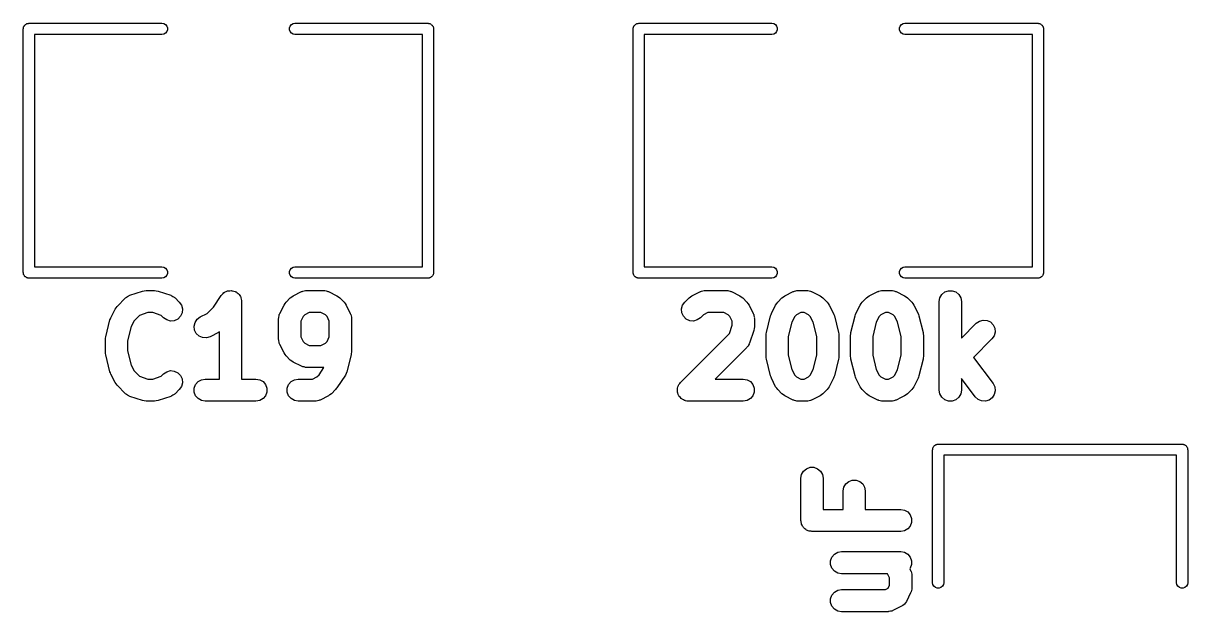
# Model space of a CAD drawing. Extents: x 51 to 137, y -158 to -25.
# Drawn here: x 75.37 to 88.71, y -116.8 to -110.06 of the extents above; entities that cross this region are included whole.
import ezdxf

# ---------------------------------------------------------------- set-up
doc = ezdxf.new("R2010")
doc.units = 0
doc.header["$MEASUREMENT"] = 0
doc.layers.add('BLACK', color=7, linetype='CONTINUOUS')

msp = doc.modelspace()

# ---------------------------------------------------------------- linework, layer by layer
at = {"layer": 'Black'}
for p, q in [((75.3745, -110.119), (75.3755, -110.114)), ((75.3745, -112.913), (75.3745, -110.119)), ((75.3755, -110.108), (75.3774, -110.103)), ((75.3755, -110.114), (75.3755, -110.108)), ((75.3774, -110.103), (75.3783, -110.097)), ((75.3783, -110.097), (75.3811, -110.092)), ((75.3811, -110.092), (75.383, -110.087)), ((75.383, -110.087), (75.3866, -110.083)), ((75.3866, -110.083), (75.3894, -110.078)), ((75.3894, -110.078), (75.3936, -110.075)), ((75.3936, -110.075), (75.3972, -110.07)), ((75.3972, -110.07), (75.402, -110.068)), ((75.402, -110.068), (75.4062, -110.064)), ((75.4062, -110.064), (75.4115, -110.062)), ((75.4115, -110.062), (75.4163, -110.059)), ((75.4163, -110.059), (75.4218, -110.058)), ((75.4218, -110.058), (75.427, -110.056)), ((75.427, -110.056), (75.4325, -110.056)), ((75.4325, -110.056), (75.438, -110.055)), ((75.438, -110.055), (76.962, -110.055)), ((76.962, -110.055), (76.9837, -110.059)), ((76.9837, -110.059), (77.0028, -110.07)), ((77.0028, -110.07), (77.017, -110.087)), ((77.017, -110.087), (77.0245, -110.108)), ((77.0245, -110.13), (77.017, -110.151)), ((77.0245, -110.108), (77.0245, -110.13)), ((78.4235, -110.108), (78.431, -110.087)), ((78.4235, -110.13), (78.4235, -110.108)), ((78.431, -110.151), (78.4235, -110.13)), ((78.431, -110.087), (78.4452, -110.07)), ((78.4452, -110.07), (78.4643, -110.059)), ((78.4643, -110.059), (78.486, -110.055)), ((78.486, -110.055), (80.01, -110.055)), ((80.01, -110.055), (80.0155, -110.056)), ((80.0155, -110.056), (80.021, -110.056)), ((80.021, -110.056), (80.0262, -110.058)), ((80.0262, -110.058), (80.0317, -110.059)), ((80.0317, -110.059), (80.0365, -110.062)), ((80.0365, -110.062), (80.0417, -110.064)), ((80.0417, -110.064), (80.046, -110.068)), ((80.046, -110.068), (80.0508, -110.07)), ((80.0508, -110.07), (80.0544, -110.075)), ((80.0544, -110.075), (80.0586, -110.078)), ((80.0586, -110.078), (80.0614, -110.083)), ((80.0614, -110.083), (80.065, -110.087)), ((80.065, -110.087), (80.0669, -110.092)), ((80.0669, -110.092), (80.0697, -110.097)), ((80.0697, -110.097), (80.0706, -110.103)), ((80.0706, -110.103), (80.0725, -110.108)), ((80.0725, -110.108), (80.0725, -110.114)), ((80.0725, -110.114), (80.0735, -110.119)), ((80.0735, -110.119), (80.0735, -112.913)), ((82.3595, -110.119), (82.3605, -110.114)), ((82.3595, -112.913), (82.3595, -110.119)), ((82.3605, -110.108), (82.3624, -110.103)), ((82.3605, -110.114), (82.3605, -110.108)), ((82.3624, -110.103), (82.3633, -110.097)), ((82.3633, -110.097), (82.3661, -110.092)), ((82.3661, -110.092), (82.368, -110.087)), ((82.368, -110.087), (82.3716, -110.083)), ((82.3716, -110.083), (82.3744, -110.078)), ((82.3744, -110.078), (82.3786, -110.075)), ((82.3786, -110.075), (82.3822, -110.07)), ((82.3822, -110.07), (82.387, -110.068)), ((82.387, -110.068), (82.3912, -110.064)), ((82.3912, -110.064), (82.3965, -110.062)), ((82.3965, -110.062), (82.4013, -110.059)), ((82.4013, -110.059), (82.4068, -110.058)), ((82.4068, -110.058), (82.412, -110.056)), ((82.412, -110.056), (82.4175, -110.056)), ((82.4175, -110.056), (82.423, -110.055)), ((82.423, -110.055), (83.947, -110.055)), ((83.947, -110.055), (83.9687, -110.059)), ((83.9687, -110.059), (83.9878, -110.07)), ((83.9878, -110.07), (84.002, -110.087)), ((84.002, -110.087), (84.0095, -110.108)), ((84.0095, -110.13), (84.002, -110.151)), ((84.0095, -110.108), (84.0095, -110.13)), ((85.4085, -110.108), (85.416, -110.087)), ((85.4085, -110.13), (85.4085, -110.108)), ((85.416, -110.151), (85.4085, -110.13)), ((85.416, -110.087), (85.4302, -110.07)), ((85.4302, -110.07), (85.4493, -110.059)), ((85.4493, -110.059), (85.471, -110.055)), ((85.471, -110.055), (86.995, -110.055)), ((86.995, -110.055), (87.0005, -110.056)), ((87.0005, -110.056), (87.006, -110.056)), ((87.006, -110.056), (87.0112, -110.058)), ((87.0112, -110.058), (87.0167, -110.059)), ((87.0167, -110.059), (87.0215, -110.062)), ((87.0215, -110.062), (87.0267, -110.064)), ((87.0267, -110.064), (87.031, -110.068)), ((87.031, -110.068), (87.0358, -110.07)), ((87.0358, -110.07), (87.0394, -110.075)), ((87.0394, -110.075), (87.0436, -110.078)), ((87.0436, -110.078), (87.0464, -110.083)), ((87.0464, -110.083), (87.05, -110.087)), ((87.05, -110.087), (87.0519, -110.092)), ((87.0519, -110.092), (87.0547, -110.097)), ((87.0547, -110.097), (87.0556, -110.103)), ((87.0556, -110.103), (87.0575, -110.108)), ((87.0575, -110.108), (87.0575, -110.114)), ((87.0575, -110.114), (87.0585, -110.119)), ((87.0585, -110.119), (87.0585, -112.913)), ((76.962, -110.182), (75.5015, -110.182)), ((75.5015, -110.182), (75.5015, -112.849)), ((76.9837, -110.179), (76.962, -110.182)), ((77.0028, -110.168), (76.9837, -110.179)), ((77.017, -110.151), (77.0028, -110.168)), ((78.4452, -110.168), (78.431, -110.151)), ((78.4643, -110.179), (78.4452, -110.168)), ((78.486, -110.182), (78.4643, -110.179)), ((79.9465, -110.182), (78.486, -110.182)), ((79.9465, -112.849), (79.9465, -110.182)), ((83.947, -110.182), (82.4865, -110.182)), ((82.4865, -110.182), (82.4865, -112.849)), ((83.9687, -110.179), (83.947, -110.182)), ((83.9878, -110.168), (83.9687, -110.179)), ((84.002, -110.151), (83.9878, -110.168)), ((85.4302, -110.168), (85.416, -110.151)), ((85.4493, -110.179), (85.4302, -110.168)), ((85.471, -110.182), (85.4493, -110.179)), ((86.9315, -110.182), (85.471, -110.182)), ((86.9315, -112.849), (86.9315, -110.182)), ((75.3755, -112.918), (75.3745, -112.913)), ((75.3755, -112.924), (75.3755, -112.918)), ((75.3774, -112.929), (75.3755, -112.924)), ((75.3783, -112.935), (75.3774, -112.929)), ((75.3811, -112.94), (75.3783, -112.935)), ((75.383, -112.945), (75.3811, -112.94)), ((75.3866, -112.949), (75.383, -112.945)), ((75.5015, -112.849), (76.962, -112.849)), ((76.962, -112.849), (76.9837, -112.853)), ((76.9837, -112.853), (77.0028, -112.864)), ((77.0028, -112.864), (77.017, -112.881)), ((77.017, -112.945), (77.0028, -112.962)), ((77.017, -112.881), (77.0245, -112.902)), ((77.0245, -112.924), (77.017, -112.945)), ((77.0245, -112.902), (77.0245, -112.924)), ((78.4235, -112.902), (78.431, -112.881)), ((78.4235, -112.924), (78.4235, -112.902)), ((78.431, -112.945), (78.4235, -112.924)), ((78.431, -112.881), (78.4452, -112.864)), ((78.4452, -112.962), (78.431, -112.945)), ((78.4452, -112.864), (78.4643, -112.853)), ((78.4643, -112.853), (78.486, -112.849)), ((78.486, -112.849), (79.9465, -112.849)), ((80.065, -112.945), (80.0614, -112.949)), ((80.0669, -112.94), (80.065, -112.945)), ((80.0697, -112.935), (80.0669, -112.94)), ((80.0706, -112.929), (80.0697, -112.935)), ((80.0725, -112.924), (80.0706, -112.929)), ((80.0735, -112.913), (80.0725, -112.918)), ((80.0725, -112.918), (80.0725, -112.924)), ((82.3605, -112.918), (82.3595, -112.913)), ((82.3605, -112.924), (82.3605, -112.918)), ((82.3624, -112.929), (82.3605, -112.924)), ((82.3633, -112.935), (82.3624, -112.929)), ((82.3661, -112.94), (82.3633, -112.935)), ((82.368, -112.945), (82.3661, -112.94)), ((82.3716, -112.949), (82.368, -112.945)), ((82.4865, -112.849), (83.947, -112.849)), ((83.947, -112.849), (83.9687, -112.853)), ((83.9687, -112.853), (83.9878, -112.864)), ((83.9878, -112.864), (84.002, -112.881)), ((84.002, -112.945), (83.9878, -112.962)), ((84.002, -112.881), (84.0095, -112.902)), ((84.0095, -112.924), (84.002, -112.945)), ((84.0095, -112.902), (84.0095, -112.924)), ((85.4085, -112.902), (85.416, -112.881)), ((85.4085, -112.924), (85.4085, -112.902)), ((85.416, -112.945), (85.4085, -112.924)), ((85.416, -112.881), (85.4302, -112.864)), ((85.4302, -112.962), (85.416, -112.945)), ((85.4302, -112.864), (85.4493, -112.853)), ((85.4493, -112.853), (85.471, -112.849)), ((85.471, -112.849), (86.9315, -112.849)), ((87.05, -112.945), (87.0464, -112.949)), ((87.0519, -112.94), (87.05, -112.945)), ((87.0547, -112.935), (87.0519, -112.94)), ((87.0556, -112.929), (87.0547, -112.935)), ((87.0575, -112.924), (87.0556, -112.929)), ((87.0585, -112.913), (87.0575, -112.918)), ((87.0575, -112.918), (87.0575, -112.924)), ((75.3894, -112.954), (75.3866, -112.949)), ((75.3936, -112.957), (75.3894, -112.954)), ((75.3972, -112.962), (75.3936, -112.957)), ((75.402, -112.964), (75.3972, -112.962)), ((75.4062, -112.968), (75.402, -112.964)), ((75.4115, -112.97), (75.4062, -112.968)), ((75.4163, -112.973), (75.4115, -112.97)), ((75.4218, -112.974), (75.4163, -112.973)), ((75.427, -112.976), (75.4218, -112.974)), ((75.4325, -112.976), (75.427, -112.976)), ((75.438, -112.977), (75.4325, -112.976)), ((76.962, -112.977), (75.438, -112.977)), ((76.9837, -112.973), (76.962, -112.977)), ((77.0028, -112.962), (76.9837, -112.973)), ((78.4643, -112.973), (78.4452, -112.962)), ((78.486, -112.977), (78.4643, -112.973)), ((80.01, -112.977), (78.486, -112.977)), ((80.0155, -112.976), (80.01, -112.977)), ((80.021, -112.976), (80.0155, -112.976)), ((80.0262, -112.974), (80.021, -112.976)), ((80.0317, -112.973), (80.0262, -112.974)), ((80.0365, -112.97), (80.0317, -112.973)), ((80.0417, -112.968), (80.0365, -112.97)), ((80.046, -112.964), (80.0417, -112.968)), ((80.0508, -112.962), (80.046, -112.964)), ((80.0544, -112.957), (80.0508, -112.962)), ((80.0586, -112.954), (80.0544, -112.957)), ((80.0614, -112.949), (80.0586, -112.954)), ((82.3744, -112.954), (82.3716, -112.949)), ((82.3786, -112.957), (82.3744, -112.954)), ((82.3822, -112.962), (82.3786, -112.957)), ((82.387, -112.964), (82.3822, -112.962)), ((82.3912, -112.968), (82.387, -112.964)), ((82.3965, -112.97), (82.3912, -112.968)), ((82.4013, -112.973), (82.3965, -112.97)), ((82.4068, -112.974), (82.4013, -112.973)), ((82.412, -112.976), (82.4068, -112.974)), ((82.4175, -112.976), (82.412, -112.976)), ((82.423, -112.977), (82.4175, -112.976)), ((83.947, -112.977), (82.423, -112.977)), ((83.9687, -112.973), (83.947, -112.977)), ((83.9878, -112.962), (83.9687, -112.973)), ((85.4493, -112.973), (85.4302, -112.962)), ((85.471, -112.977), (85.4493, -112.973)), ((86.995, -112.977), (85.471, -112.977)), ((87.0005, -112.976), (86.995, -112.977)), ((87.006, -112.976), (87.0005, -112.976)), ((87.0112, -112.974), (87.006, -112.976)), ((87.0167, -112.973), (87.0112, -112.974)), ((87.0215, -112.97), (87.0167, -112.973)), ((87.0267, -112.968), (87.0215, -112.97)), ((87.031, -112.964), (87.0267, -112.968)), ((87.0358, -112.962), (87.031, -112.964)), ((87.0394, -112.957), (87.0358, -112.962)), ((87.0436, -112.954), (87.0394, -112.957)), ((87.0464, -112.949), (87.0436, -112.954)), ((76.4489, -113.301), (76.5456, -113.204)), ((76.5456, -113.204), (76.5516, -113.2)), ((76.5516, -113.2), (76.5565, -113.195)), ((76.5565, -113.195), (76.5696, -113.187)), ((76.5696, -113.187), (76.5818, -113.179)), ((76.5818, -113.179), (76.5888, -113.177)), ((76.5888, -113.177), (76.5953, -113.174)), ((76.5953, -113.174), (76.7404, -113.125)), ((76.7404, -113.125), (76.7605, -113.122)), ((76.7605, -113.122), (76.7806, -113.119)), ((76.7806, -113.119), (76.8773, -113.119)), ((76.8773, -113.119), (76.8974, -113.122)), ((76.8974, -113.122), (76.9175, -113.125)), ((76.9175, -113.125), (77.0626, -113.174)), ((77.0626, -113.174), (77.0691, -113.177)), ((77.0691, -113.177), (77.0761, -113.179)), ((77.0761, -113.179), (77.0883, -113.187)), ((77.0883, -113.187), (77.1014, -113.195)), ((77.1014, -113.195), (77.1063, -113.2)), ((77.1063, -113.2), (77.1123, -113.204)), ((77.1123, -113.204), (77.1607, -113.253)), ((77.5527, -113.31), (77.6425, -113.175)), ((77.6425, -113.175), (77.6474, -113.17)), ((77.6474, -113.17), (77.6509, -113.164)), ((77.6509, -113.164), (77.6625, -113.154)), ((77.6625, -113.154), (77.673, -113.143)), ((77.673, -113.143), (77.6793, -113.14)), ((77.6793, -113.14), (77.6847, -113.136)), ((77.6847, -113.136), (77.6989, -113.13)), ((77.6989, -113.13), (77.7125, -113.124)), ((77.7125, -113.124), (77.7195, -113.123)), ((77.7195, -113.123), (77.7261, -113.121)), ((77.7261, -113.121), (77.7413, -113.121)), ((77.7413, -113.121), (77.7564, -113.119)), ((77.7564, -113.119), (77.7632, -113.121)), ((77.7632, -113.121), (77.7702, -113.121)), ((77.7702, -113.121), (77.7845, -113.126)), ((77.7845, -113.126), (77.7992, -113.129)), ((77.7992, -113.129), (77.8051, -113.133)), ((77.8051, -113.133), (77.8117, -113.136)), ((77.8117, -113.136), (77.8233, -113.145)), ((77.8233, -113.145), (77.8359, -113.154)), ((77.8359, -113.154), (77.8401, -113.159)), ((77.8401, -113.159), (77.8455, -113.164)), ((77.8455, -113.164), (77.8531, -113.177)), ((77.8531, -113.177), (77.862, -113.189)), ((77.862, -113.189), (77.864, -113.196)), ((77.864, -113.196), (77.8675, -113.202)), ((77.8675, -113.202), (77.8702, -113.217)), ((78.3841, -113.253), (78.4325, -113.204)), ((78.4325, -113.204), (78.4492, -113.193)), ((78.4492, -113.193), (78.4655, -113.18)), ((78.4655, -113.18), (78.5623, -113.132)), ((78.5623, -113.132), (78.5693, -113.13)), ((78.5693, -113.13), (78.5756, -113.126)), ((78.5756, -113.126), (78.5903, -113.124)), ((78.5903, -113.124), (78.6045, -113.119)), ((78.6045, -113.119), (78.6118, -113.12)), ((78.6118, -113.12), (78.619, -113.119)), ((78.619, -113.119), (78.8126, -113.119)), ((78.8126, -113.119), (78.8198, -113.12)), ((78.8198, -113.12), (78.8271, -113.119)), ((78.8271, -113.119), (78.8413, -113.124)), ((78.8413, -113.124), (78.856, -113.126)), ((78.856, -113.126), (78.8623, -113.13)), ((78.8623, -113.13), (78.8694, -113.132)), ((78.8694, -113.132), (78.9661, -113.18)), ((78.9661, -113.18), (78.9825, -113.193)), ((78.9825, -113.193), (78.9991, -113.204)), ((78.9991, -113.204), (79.0475, -113.253)), ((82.9501, -113.253), (82.9984, -113.204)), ((82.9984, -113.204), (83.0151, -113.193)), ((83.0151, -113.193), (83.0314, -113.18)), ((83.0314, -113.18), (83.1282, -113.132)), ((83.1282, -113.132), (83.1352, -113.13)), ((83.1352, -113.13), (83.1416, -113.126)), ((83.1416, -113.126), (83.1562, -113.124)), ((83.1562, -113.124), (83.1705, -113.119)), ((83.1705, -113.119), (83.1778, -113.12)), ((83.1778, -113.12), (83.185, -113.119)), ((83.185, -113.119), (83.4269, -113.119)), ((83.4269, -113.119), (83.4341, -113.12)), ((83.4341, -113.12), (83.4414, -113.119)), ((83.4414, -113.119), (83.4557, -113.124)), ((83.4557, -113.124), (83.4703, -113.126)), ((83.4703, -113.126), (83.4767, -113.13)), ((83.4767, -113.13), (83.4837, -113.132)), ((83.4837, -113.132), (83.5805, -113.18)), ((83.5805, -113.18), (83.5968, -113.193)), ((83.5968, -113.193), (83.6135, -113.204)), ((83.6135, -113.204), (83.6619, -113.253)), ((84.0144, -113.253), (84.0628, -113.204)), ((84.0628, -113.204), (84.0795, -113.193)), ((84.0795, -113.193), (84.0958, -113.18)), ((84.0958, -113.18), (84.1926, -113.132)), ((84.1926, -113.132), (84.1996, -113.13)), ((84.1996, -113.13), (84.2059, -113.126)), ((84.2059, -113.126), (84.2206, -113.124)), ((84.2206, -113.124), (84.2349, -113.119)), ((84.2349, -113.119), (84.2422, -113.12)), ((84.2422, -113.12), (84.2494, -113.119)), ((84.2494, -113.119), (84.3461, -113.119)), ((84.3461, -113.119), (84.3534, -113.12)), ((84.3534, -113.12), (84.3607, -113.119)), ((84.3607, -113.119), (84.3749, -113.124)), ((84.3749, -113.124), (84.3896, -113.126)), ((84.3896, -113.126), (84.3959, -113.13)), ((84.3959, -113.13), (84.4029, -113.132)), ((84.4029, -113.132), (84.4997, -113.18)), ((84.4997, -113.18), (84.516, -113.193)), ((84.516, -113.193), (84.5327, -113.204)), ((84.5327, -113.204), (84.5811, -113.253)), ((84.9821, -113.253), (85.0304, -113.204)), ((85.0304, -113.204), (85.0471, -113.193)), ((85.0471, -113.193), (85.0634, -113.18)), ((85.0634, -113.18), (85.1602, -113.132)), ((85.1602, -113.132), (85.1672, -113.13)), ((85.1672, -113.13), (85.1736, -113.126)), ((85.1736, -113.126), (85.1882, -113.124)), ((85.1882, -113.124), (85.2025, -113.119)), ((85.2025, -113.119), (85.2098, -113.12)), ((85.2098, -113.12), (85.217, -113.119)), ((85.217, -113.119), (85.3138, -113.119)), ((85.3138, -113.119), (85.321, -113.12)), ((85.321, -113.12), (85.3283, -113.119)), ((85.3283, -113.119), (85.3425, -113.124)), ((85.3425, -113.124), (85.3572, -113.126)), ((85.3572, -113.126), (85.3635, -113.13)), ((85.3635, -113.13), (85.3706, -113.132)), ((85.3706, -113.132), (85.4673, -113.18)), ((85.4673, -113.18), (85.4836, -113.193)), ((85.4836, -113.193), (85.5003, -113.204)), ((85.5003, -113.204), (85.5487, -113.253)), ((85.8641, -113.246), (85.8718, -113.202)), ((85.8718, -113.202), (85.8938, -113.164)), ((85.8938, -113.164), (85.9276, -113.136)), ((85.9276, -113.136), (85.969, -113.121)), ((85.969, -113.121), (86.0131, -113.121)), ((86.0131, -113.121), (86.0546, -113.136)), ((86.0546, -113.136), (86.0884, -113.164)), ((86.0884, -113.164), (86.1104, -113.202)), ((86.1104, -113.202), (86.1181, -113.246)), ((76.3767, -113.431), (76.4251, -113.334)), ((76.4251, -113.334), (76.4372, -113.318)), ((76.4372, -113.318), (76.4489, -113.301)), ((77.1607, -113.253), (77.186, -113.289)), ((77.186, -113.289), (77.1974, -113.331)), ((77.1974, -113.331), (77.1935, -113.375)), ((77.4794, -113.383), (77.5527, -113.31)), ((77.8702, -113.217), (77.8744, -113.232)), ((77.8744, -113.232), (77.874, -113.239)), ((77.874, -113.239), (77.8752, -113.246)), ((77.8752, -113.246), (77.8752, -114.135)), ((78.3119, -113.382), (78.3603, -113.286)), ((78.3603, -113.286), (78.3724, -113.269)), ((78.3724, -113.269), (78.3841, -113.253)), ((79.0475, -113.253), (79.0592, -113.269)), ((79.0592, -113.269), (79.0713, -113.286)), ((79.0713, -113.286), (79.1197, -113.382)), ((82.9133, -113.331), (82.9248, -113.289)), ((82.9172, -113.375), (82.9133, -113.331)), ((82.9248, -113.289), (82.9501, -113.253)), ((83.6619, -113.253), (83.6735, -113.269)), ((83.6735, -113.269), (83.6856, -113.286)), ((83.6856, -113.286), (83.734, -113.382)), ((83.9423, -113.382), (83.9906, -113.286)), ((83.9906, -113.286), (84.0028, -113.269)), ((84.0028, -113.269), (84.0144, -113.253)), ((84.5811, -113.253), (84.5928, -113.269)), ((84.5928, -113.269), (84.6049, -113.286)), ((84.6049, -113.286), (84.6533, -113.382)), ((84.9099, -113.382), (84.9583, -113.286)), ((84.9583, -113.286), (84.9704, -113.269)), ((84.9704, -113.269), (84.9821, -113.253)), ((85.5487, -113.253), (85.5604, -113.269)), ((85.5604, -113.269), (85.5725, -113.286)), ((85.5725, -113.286), (85.6209, -113.382)), ((85.8641, -114.262), (85.8641, -113.246)), ((86.1181, -113.246), (86.1181, -113.665)), ((76.3187, -113.65), (76.3671, -113.457)), ((76.3671, -113.457), (76.3727, -113.444)), ((76.3727, -113.444), (76.3767, -113.431)), ((76.643, -113.466), (76.6101, -113.532)), ((76.704, -113.405), (76.643, -113.466)), ((76.8012, -113.373), (76.704, -113.405)), ((76.8567, -113.373), (76.8012, -113.373)), ((76.9539, -113.405), (76.8567, -113.373)), ((76.9811, -113.432), (76.9539, -113.405)), ((77.0172, -113.457), (76.9811, -113.432)), ((77.0598, -113.469), (77.0172, -113.457)), ((77.1037, -113.465), (77.0598, -113.469)), ((77.1437, -113.446), (77.1037, -113.465)), ((77.1749, -113.415), (77.1437, -113.446)), ((77.1935, -113.375), (77.1749, -113.415)), ((77.3414, -113.485), (77.3657, -113.449)), ((77.3657, -113.449), (77.4011, -113.422)), ((77.4011, -113.422), (77.4794, -113.383)), ((78.2985, -113.439), (78.2998, -113.432)), ((78.2985, -113.681), (78.2985, -113.439)), ((78.2994, -113.425), (78.3036, -113.41)), ((78.2998, -113.432), (78.2994, -113.425)), ((78.3036, -113.41), (78.3062, -113.396)), ((78.3062, -113.396), (78.3098, -113.389)), ((78.3098, -113.389), (78.3119, -113.382)), ((78.5783, -113.418), (78.5525, -113.469)), ((78.5525, -113.469), (78.5525, -113.651)), ((78.5975, -113.398), (78.5783, -113.418)), ((78.649, -113.373), (78.5975, -113.398)), ((78.7826, -113.373), (78.649, -113.373)), ((78.8341, -113.398), (78.7826, -113.373)), ((78.8533, -113.418), (78.8341, -113.398)), ((78.8791, -113.469), (78.8533, -113.418)), ((78.8791, -113.651), (78.8791, -113.469)), ((79.1197, -113.382), (79.1218, -113.389)), ((79.1218, -113.389), (79.1254, -113.396)), ((79.1254, -113.396), (79.128, -113.41)), ((79.128, -113.41), (79.1323, -113.425)), ((79.1323, -113.425), (79.1318, -113.432)), ((79.1318, -113.432), (79.1331, -113.439)), ((79.1331, -113.439), (79.1331, -113.826)), ((82.9358, -113.415), (82.9172, -113.375)), ((82.967, -113.446), (82.9358, -113.415)), ((83.007, -113.465), (82.967, -113.446)), ((83.0509, -113.469), (83.007, -113.465)), ((83.0935, -113.457), (83.0509, -113.469)), ((83.1297, -113.432), (83.0935, -113.457)), ((83.1635, -113.398), (83.1297, -113.432)), ((83.215, -113.373), (83.1635, -113.398)), ((83.3969, -113.373), (83.215, -113.373)), ((83.4484, -113.398), (83.3969, -113.373)), ((83.4677, -113.418), (83.4484, -113.398)), ((83.4934, -113.469), (83.4677, -113.418)), ((83.4934, -113.515), (83.4934, -113.469)), ((83.734, -113.382), (83.7361, -113.389)), ((83.7361, -113.389), (83.7398, -113.396)), ((83.7398, -113.396), (83.7424, -113.41)), ((83.7424, -113.41), (83.7466, -113.425)), ((83.7466, -113.425), (83.7462, -113.432)), ((83.7462, -113.432), (83.7474, -113.439)), ((83.7474, -113.439), (83.7474, -113.536)), ((83.8843, -113.602), (83.9326, -113.408)), ((83.9326, -113.408), (83.9383, -113.396)), ((83.9383, -113.396), (83.9423, -113.382)), ((84.2086, -113.418), (84.1757, -113.483)), ((84.2279, -113.398), (84.2086, -113.418)), ((84.2794, -113.373), (84.2279, -113.398)), ((84.3162, -113.373), (84.2794, -113.373)), ((84.3677, -113.398), (84.3162, -113.373)), ((84.3869, -113.418), (84.3677, -113.398)), ((84.4198, -113.483), (84.3869, -113.418)), ((84.6533, -113.382), (84.6572, -113.396)), ((84.6572, -113.396), (84.6629, -113.408)), ((84.6629, -113.408), (84.7113, -113.602)), ((84.8519, -113.602), (84.9003, -113.408)), ((84.9003, -113.408), (84.9059, -113.396)), ((84.9059, -113.396), (84.9099, -113.382)), ((85.1762, -113.418), (85.1433, -113.483)), ((85.1955, -113.398), (85.1762, -113.418)), ((85.247, -113.373), (85.1955, -113.398)), ((85.2838, -113.373), (85.247, -113.373)), ((85.3353, -113.398), (85.2838, -113.373)), ((85.3545, -113.418), (85.3353, -113.398)), ((85.3875, -113.483), (85.3545, -113.418)), ((85.6209, -113.382), (85.6248, -113.396)), ((85.6248, -113.396), (85.6305, -113.408)), ((85.6305, -113.408), (85.6789, -113.602)), ((86.2883, -113.494), (86.3245, -113.469)), ((86.3245, -113.469), (86.3671, -113.458)), ((86.3671, -113.458), (86.411, -113.462)), ((86.411, -113.462), (86.451, -113.48)), ((86.451, -113.48), (86.4822, -113.511)), ((76.6101, -113.532), (76.5689, -113.697)), ((77.3311, -113.528), (77.3414, -113.485)), ((77.3362, -113.572), (77.3311, -113.528)), ((77.3559, -113.612), (77.3362, -113.572)), ((77.3879, -113.642), (77.3559, -113.612)), ((77.6115, -113.601), (77.5147, -113.649)), ((77.6212, -113.594), (77.6115, -113.601)), ((77.6212, -114.135), (77.6212, -113.594)), ((82.9017, -114.172), (83.461, -113.612)), ((83.461, -113.612), (83.4934, -113.515)), ((83.7409, -113.576), (83.6925, -113.721)), ((83.7439, -113.556), (83.7409, -113.576)), ((83.7474, -113.536), (83.7439, -113.556)), ((83.8832, -113.617), (83.8843, -113.602)), ((84.1757, -113.483), (84.1345, -113.648)), ((84.461, -113.648), (84.4198, -113.483)), ((84.7113, -113.602), (84.7123, -113.617)), ((84.8508, -113.617), (84.8519, -113.602)), ((85.1433, -113.483), (85.1021, -113.648)), ((85.4287, -113.648), (85.3875, -113.483)), ((85.6789, -113.602), (85.68, -113.617)), ((86.1181, -113.665), (86.2883, -113.494)), ((86.4822, -113.511), (86.5008, -113.551)), ((86.5047, -113.595), (86.4932, -113.638)), ((86.5008, -113.551), (86.5047, -113.595)), ((76.3149, -113.681), (76.3176, -113.666)), ((76.3149, -113.826), (76.3149, -113.681)), ((76.3176, -113.666), (76.3187, -113.65)), ((76.5689, -113.697), (76.5689, -113.811)), ((77.4284, -113.659), (77.3879, -113.642)), ((77.4724, -113.662), (77.4284, -113.659)), ((77.5147, -113.649), (77.4724, -113.662)), ((78.2998, -113.688), (78.2985, -113.681)), ((78.2994, -113.696), (78.2998, -113.688)), ((78.3036, -113.71), (78.2994, -113.696)), ((78.3062, -113.724), (78.3036, -113.71)), ((78.3098, -113.731), (78.3062, -113.724)), ((78.3119, -113.738), (78.3098, -113.731)), ((78.3603, -113.835), (78.3119, -113.738)), ((78.5525, -113.651), (78.5783, -113.703)), ((78.5783, -113.703), (78.5975, -113.722)), ((78.5975, -113.722), (78.649, -113.748)), ((78.7826, -113.748), (78.8341, -113.722)), ((78.8341, -113.722), (78.8533, -113.703)), ((78.8533, -113.703), (78.8791, -113.651)), ((83.6786, -113.747), (83.6715, -113.76)), ((83.6871, -113.735), (83.6786, -113.747)), ((83.689, -113.728), (83.6871, -113.735)), ((83.6925, -113.721), (83.689, -113.728)), ((83.8805, -113.633), (83.8832, -113.617)), ((83.8805, -113.875), (83.8805, -113.633)), ((84.1345, -113.648), (84.1345, -113.859)), ((84.461, -113.859), (84.461, -113.648)), ((84.7123, -113.617), (84.715, -113.633)), ((84.715, -113.633), (84.715, -113.875)), ((84.8481, -113.633), (84.8508, -113.617)), ((84.8481, -113.875), (84.8481, -113.633)), ((85.1021, -113.648), (85.1021, -113.859)), ((85.4287, -113.859), (85.4287, -113.648)), ((85.68, -113.617), (85.6827, -113.633)), ((85.6827, -113.633), (85.6827, -113.875)), ((86.4679, -113.674), (86.2555, -113.886)), ((86.4932, -113.638), (86.4679, -113.674)), ((76.3176, -113.841), (76.3149, -113.826)), ((76.3187, -113.857), (76.3176, -113.841)), ((76.3671, -114.051), (76.3187, -113.857)), ((76.5689, -113.811), (76.6101, -113.975)), ((78.3724, -113.851), (78.3603, -113.835)), ((78.3841, -113.868), (78.3724, -113.851)), ((78.4325, -113.916), (78.3841, -113.868)), ((78.649, -113.748), (78.7826, -113.748)), ((79.1293, -113.857), (79.0809, -114.051)), ((79.1304, -113.841), (79.1293, -113.857)), ((79.1331, -113.826), (79.1304, -113.841)), ((83.6619, -113.771), (83.2981, -114.135)), ((83.666, -113.765), (83.6619, -113.771)), ((83.6715, -113.76), (83.666, -113.765)), ((83.8832, -113.89), (83.8805, -113.875)), ((84.1345, -113.859), (84.1757, -114.024)), ((84.4198, -114.024), (84.461, -113.859)), ((84.715, -113.875), (84.7123, -113.89)), ((84.8508, -113.89), (84.8481, -113.875)), ((85.1021, -113.859), (85.1433, -114.024)), ((85.3875, -114.024), (85.4287, -113.859)), ((85.6827, -113.875), (85.68, -113.89)), ((76.6101, -113.975), (76.643, -114.041)), ((78.4492, -113.928), (78.4325, -113.916)), ((78.4655, -113.94), (78.4492, -113.928)), ((78.5623, -113.988), (78.4655, -113.94)), ((78.5693, -113.99), (78.5623, -113.988)), ((78.5756, -113.994), (78.5693, -113.99)), ((78.5903, -113.996), (78.5756, -113.994)), ((78.6045, -114.001), (78.5903, -113.996)), ((78.6118, -114), (78.6045, -114.001)), ((78.619, -114.002), (78.6118, -114)), ((78.8126, -114.002), (78.619, -114.002)), ((78.7623, -114.084), (78.8178, -114.001)), ((78.8178, -114.001), (78.8126, -114.002)), ((83.8843, -113.905), (83.8832, -113.89)), ((83.9326, -114.099), (83.8843, -113.905)), ((84.7113, -113.905), (84.6629, -114.099)), ((84.7123, -113.89), (84.7113, -113.905)), ((84.8519, -113.905), (84.8508, -113.89)), ((84.9003, -114.099), (84.8519, -113.905)), ((85.6789, -113.905), (85.6305, -114.099)), ((85.68, -113.89), (85.6789, -113.905)), ((86.2555, -113.886), (86.4797, -114.185)), ((76.3727, -114.063), (76.3671, -114.051)), ((76.3767, -114.077), (76.3727, -114.063)), ((76.4251, -114.173), (76.3767, -114.077)), ((76.643, -114.041), (76.704, -114.102)), ((76.704, -114.102), (76.8012, -114.135)), ((76.8012, -114.135), (76.8567, -114.135)), ((76.8567, -114.135), (76.9539, -114.102)), ((76.9539, -114.102), (76.9811, -114.075)), ((76.9811, -114.075), (77.0172, -114.05)), ((77.0172, -114.05), (77.0598, -114.038)), ((77.0598, -114.038), (77.1037, -114.042)), ((77.1037, -114.042), (77.1437, -114.061)), ((77.1437, -114.061), (77.1749, -114.092)), ((77.1749, -114.092), (77.1935, -114.132)), ((77.1935, -114.132), (77.1974, -114.176)), ((77.3763, -114.164), (77.4145, -114.142)), ((77.4145, -114.142), (77.4579, -114.135)), ((77.4579, -114.135), (77.6212, -114.135)), ((77.8752, -114.135), (78.0385, -114.135)), ((78.0385, -114.135), (78.0819, -114.142)), ((78.0819, -114.142), (78.1201, -114.164)), ((78.4407, -114.164), (78.4788, -114.142)), ((78.4788, -114.142), (78.5223, -114.135)), ((78.5223, -114.135), (78.6858, -114.135)), ((78.6858, -114.135), (78.7373, -114.109)), ((78.7373, -114.109), (78.7623, -114.084)), ((79.0634, -114.09), (78.9666, -114.235)), ((79.0721, -114.07), (79.0634, -114.09)), ((79.0809, -114.051), (79.0721, -114.07)), ((83.2981, -114.135), (83.6204, -114.135)), ((83.6204, -114.135), (83.6639, -114.142)), ((83.6639, -114.142), (83.7021, -114.164)), ((83.9383, -114.112), (83.9326, -114.099)), ((83.9423, -114.125), (83.9383, -114.112)), ((83.9906, -114.222), (83.9423, -114.125)), ((84.1757, -114.024), (84.2086, -114.09)), ((84.2086, -114.09), (84.2279, -114.109)), ((84.2279, -114.109), (84.2794, -114.135)), ((84.2794, -114.135), (84.3162, -114.135)), ((84.3162, -114.135), (84.3677, -114.109)), ((84.3677, -114.109), (84.3869, -114.09)), ((84.3869, -114.09), (84.4198, -114.024)), ((84.6533, -114.125), (84.6049, -114.222)), ((84.6572, -114.112), (84.6533, -114.125)), ((84.6629, -114.099), (84.6572, -114.112)), ((84.9059, -114.112), (84.9003, -114.099)), ((84.9099, -114.125), (84.9059, -114.112)), ((84.9583, -114.222), (84.9099, -114.125)), ((85.1433, -114.024), (85.1762, -114.09)), ((85.1762, -114.09), (85.1955, -114.109)), ((85.1955, -114.109), (85.247, -114.135)), ((85.247, -114.135), (85.2838, -114.135)), ((85.2838, -114.135), (85.3353, -114.109)), ((85.3353, -114.109), (85.3545, -114.09)), ((85.3545, -114.09), (85.3875, -114.024)), ((85.6209, -114.125), (85.5725, -114.222)), ((85.6248, -114.112), (85.6209, -114.125)), ((85.6305, -114.099), (85.6248, -114.112)), ((86.2765, -114.338), (86.1181, -114.127)), ((86.1181, -114.127), (86.1181, -114.262)), ((76.4372, -114.19), (76.4251, -114.173)), ((76.4489, -114.206), (76.4372, -114.19)), ((76.5456, -114.303), (76.4489, -114.206)), ((77.1607, -114.255), (77.1123, -114.303)), ((77.186, -114.219), (77.1607, -114.255)), ((77.1974, -114.176), (77.186, -114.219)), ((77.3328, -114.24), (77.3479, -114.198)), ((77.3328, -114.284), (77.3328, -114.24)), ((77.3479, -114.198), (77.3763, -114.164)), ((78.1201, -114.164), (78.1485, -114.198)), ((78.1485, -114.198), (78.1635, -114.24)), ((78.1635, -114.24), (78.1635, -114.284)), ((78.3972, -114.24), (78.4123, -114.198)), ((78.3972, -114.284), (78.3972, -114.24)), ((78.4123, -114.198), (78.4407, -114.164)), ((78.9508, -114.255), (78.9024, -114.303)), ((78.958, -114.244), (78.9508, -114.255)), ((78.9666, -114.235), (78.958, -114.244)), ((82.865, -114.251), (82.8664, -114.245)), ((82.8664, -114.267), (82.865, -114.251)), ((82.8664, -114.24), (82.8721, -114.224)), ((82.8664, -114.245), (82.8664, -114.24)), ((82.8664, -114.284), (82.8664, -114.267)), ((82.8721, -114.224), (82.8764, -114.208)), ((82.8764, -114.208), (82.8796, -114.203)), ((82.8796, -114.203), (82.8815, -114.198)), ((82.8815, -114.198), (82.8922, -114.185)), ((82.8922, -114.185), (82.9017, -114.172)), ((83.7021, -114.164), (83.7304, -114.198)), ((83.7304, -114.198), (83.7455, -114.24)), ((83.7455, -114.24), (83.7455, -114.284)), ((84.0028, -114.238), (83.9906, -114.222)), ((84.0144, -114.255), (84.0028, -114.238)), ((84.0628, -114.303), (84.0144, -114.255)), ((84.5811, -114.255), (84.5327, -114.303)), ((84.5928, -114.238), (84.5811, -114.255)), ((84.6049, -114.222), (84.5928, -114.238)), ((84.9704, -114.238), (84.9583, -114.222)), ((84.9821, -114.255), (84.9704, -114.238)), ((85.0304, -114.303), (84.9821, -114.255)), ((85.5487, -114.255), (85.5003, -114.303)), ((85.5604, -114.238), (85.5487, -114.255)), ((85.5725, -114.222), (85.5604, -114.238)), ((85.8718, -114.305), (85.8641, -114.262)), ((86.1181, -114.262), (86.1104, -114.305)), ((86.4797, -114.185), (86.4997, -114.225)), ((86.505, -114.269), (86.4949, -114.312)), ((86.4997, -114.225), (86.505, -114.269)), ((76.5516, -114.307), (76.5456, -114.303)), ((76.5565, -114.313), (76.5516, -114.307)), ((76.5696, -114.32), (76.5565, -114.313)), ((76.5818, -114.328), (76.5696, -114.32)), ((76.5888, -114.33), (76.5818, -114.328)), ((76.5953, -114.334), (76.5888, -114.33)), ((76.7404, -114.382), (76.5953, -114.334)), ((76.7605, -114.385), (76.7404, -114.382)), ((76.7806, -114.389), (76.7605, -114.385)), ((76.8773, -114.389), (76.7806, -114.389)), ((76.8974, -114.385), (76.8773, -114.389)), ((76.9175, -114.382), (76.8974, -114.385)), ((77.0626, -114.334), (76.9175, -114.382)), ((77.0691, -114.33), (77.0626, -114.334)), ((77.0761, -114.328), (77.0691, -114.33)), ((77.0883, -114.32), (77.0761, -114.328)), ((77.1014, -114.313), (77.0883, -114.32)), ((77.1063, -114.307), (77.1014, -114.313)), ((77.1123, -114.303), (77.1063, -114.307)), ((77.3479, -114.325), (77.3328, -114.284)), ((77.3763, -114.359), (77.3479, -114.325)), ((77.4145, -114.381), (77.3763, -114.359)), ((77.4579, -114.389), (77.4145, -114.381)), ((78.0385, -114.389), (77.4579, -114.389)), ((78.0819, -114.381), (78.0385, -114.389)), ((78.1201, -114.359), (78.0819, -114.381)), ((78.1485, -114.325), (78.1201, -114.359)), ((78.1635, -114.284), (78.1485, -114.325)), ((78.4123, -114.325), (78.3972, -114.284)), ((78.4407, -114.359), (78.4123, -114.325)), ((78.4788, -114.381), (78.4407, -114.359)), ((78.5223, -114.389), (78.4788, -114.381)), ((78.7158, -114.389), (78.5223, -114.389)), ((78.723, -114.387), (78.7158, -114.389)), ((78.7303, -114.388), (78.723, -114.387)), ((78.7446, -114.384), (78.7303, -114.388)), ((78.7592, -114.381), (78.7446, -114.384)), ((78.7656, -114.377), (78.7592, -114.381)), ((78.7726, -114.375), (78.7656, -114.377)), ((78.8694, -114.327), (78.7726, -114.375)), ((78.8791, -114.32), (78.8694, -114.327)), ((78.8857, -114.315), (78.8791, -114.32)), ((78.9024, -114.303), (78.8857, -114.315)), ((82.8683, -114.289), (82.8664, -114.284)), ((82.8688, -114.294), (82.8683, -114.289)), ((82.8758, -114.31), (82.8688, -114.294)), ((82.8815, -114.325), (82.8758, -114.31)), ((82.8851, -114.329), (82.8815, -114.325)), ((82.8874, -114.334), (82.8851, -114.329)), ((82.8992, -114.346), (82.8874, -114.334)), ((82.9098, -114.359), (82.8992, -114.346)), ((82.9147, -114.362), (82.9098, -114.359)), ((82.9186, -114.366), (82.9147, -114.362)), ((82.9337, -114.373), (82.9186, -114.366)), ((82.948, -114.381), (82.9337, -114.373)), ((82.9535, -114.382), (82.948, -114.381)), ((82.9586, -114.384), (82.9535, -114.382)), ((82.9751, -114.386), (82.9586, -114.384)), ((82.9915, -114.389), (82.9751, -114.386)), ((83.6204, -114.389), (82.9915, -114.389)), ((83.6639, -114.381), (83.6204, -114.389)), ((83.7021, -114.359), (83.6639, -114.381)), ((83.7304, -114.325), (83.7021, -114.359)), ((83.7455, -114.284), (83.7304, -114.325)), ((84.0795, -114.315), (84.0628, -114.303)), ((84.0958, -114.327), (84.0795, -114.315)), ((84.1926, -114.375), (84.0958, -114.327)), ((84.1996, -114.377), (84.1926, -114.375)), ((84.2059, -114.381), (84.1996, -114.377)), ((84.2206, -114.384), (84.2059, -114.381)), ((84.2349, -114.388), (84.2206, -114.384)), ((84.2422, -114.387), (84.2349, -114.388)), ((84.2494, -114.389), (84.2422, -114.387)), ((84.3461, -114.389), (84.2494, -114.389)), ((84.3534, -114.387), (84.3461, -114.389)), ((84.3607, -114.388), (84.3534, -114.387)), ((84.3749, -114.384), (84.3607, -114.388)), ((84.3896, -114.381), (84.3749, -114.384)), ((84.3959, -114.377), (84.3896, -114.381)), ((84.4029, -114.375), (84.3959, -114.377)), ((84.461, -114.346), (84.4029, -114.375)), ((84.4997, -114.327), (84.461, -114.346)), ((84.516, -114.315), (84.4997, -114.327)), ((84.5327, -114.303), (84.516, -114.315)), ((85.0471, -114.315), (85.0304, -114.303)), ((85.0634, -114.327), (85.0471, -114.315)), ((85.1602, -114.375), (85.0634, -114.327)), ((85.1672, -114.377), (85.1602, -114.375)), ((85.1736, -114.381), (85.1672, -114.377)), ((85.1882, -114.384), (85.1736, -114.381)), ((85.2025, -114.388), (85.1882, -114.384)), ((85.2098, -114.387), (85.2025, -114.388)), ((85.217, -114.389), (85.2098, -114.387)), ((85.3138, -114.389), (85.217, -114.389)), ((85.321, -114.387), (85.3138, -114.389)), ((85.3283, -114.388), (85.321, -114.387)), ((85.3425, -114.384), (85.3283, -114.388)), ((85.3572, -114.381), (85.3425, -114.384)), ((85.3635, -114.377), (85.3572, -114.381)), ((85.3706, -114.375), (85.3635, -114.377)), ((85.4287, -114.346), (85.3706, -114.375)), ((85.4673, -114.327), (85.4287, -114.346)), ((85.4836, -114.315), (85.4673, -114.327)), ((85.5003, -114.303), (85.4836, -114.315)), ((85.8938, -114.343), (85.8718, -114.305)), ((85.9276, -114.372), (85.8938, -114.343)), ((85.969, -114.387), (85.9276, -114.372)), ((86.0131, -114.387), (85.969, -114.387)), ((86.0546, -114.372), (86.0131, -114.387)), ((86.0884, -114.343), (86.0546, -114.372)), ((86.1104, -114.305), (86.0884, -114.343)), ((86.3087, -114.368), (86.2765, -114.338)), ((86.3493, -114.385), (86.3087, -114.368)), ((86.3933, -114.388), (86.3493, -114.385)), ((86.4355, -114.375), (86.3933, -114.388)), ((86.4708, -114.348), (86.4355, -114.375)), ((86.4949, -114.312), (86.4708, -114.348)), ((85.7885, -114.945), (85.7895, -114.94)), ((85.7885, -116.469), (85.7885, -114.945)), ((85.7895, -114.934), (85.7914, -114.929)), ((85.7895, -114.94), (85.7895, -114.934)), ((85.7914, -114.929), (85.7923, -114.923)), ((85.7923, -114.923), (85.7951, -114.918)), ((85.7951, -114.918), (85.797, -114.913)), ((85.797, -114.913), (85.8006, -114.909)), ((85.8006, -114.909), (85.8034, -114.904)), ((85.8034, -114.904), (85.8076, -114.901)), ((85.8076, -114.901), (85.8112, -114.896)), ((85.8112, -114.896), (85.816, -114.894)), ((85.816, -114.894), (85.8203, -114.89)), ((85.8203, -114.89), (85.8255, -114.888)), ((85.8255, -114.888), (85.8303, -114.885)), ((85.8303, -114.885), (85.8357, -114.884)), ((85.8357, -114.884), (85.841, -114.882)), ((85.841, -114.882), (85.8465, -114.882)), ((85.8465, -114.882), (85.852, -114.881)), ((85.852, -114.881), (88.646, -114.881)), ((88.646, -114.881), (88.6515, -114.882)), ((88.6515, -114.882), (88.657, -114.882)), ((88.657, -114.882), (88.6622, -114.884)), ((88.6622, -114.884), (88.6677, -114.885)), ((88.6677, -114.885), (88.6725, -114.888)), ((88.6725, -114.888), (88.6777, -114.89)), ((88.6777, -114.89), (88.682, -114.894)), ((88.682, -114.894), (88.6868, -114.896)), ((88.6868, -114.896), (88.6904, -114.901)), ((88.6904, -114.901), (88.6946, -114.904)), ((88.6946, -114.904), (88.6974, -114.909)), ((88.6974, -114.909), (88.701, -114.913)), ((88.701, -114.913), (88.7029, -114.918)), ((88.7029, -114.918), (88.7057, -114.923)), ((88.7057, -114.923), (88.7066, -114.929)), ((88.7066, -114.929), (88.7085, -114.934)), ((88.7085, -114.934), (88.7085, -114.94)), ((88.7085, -114.94), (88.7095, -114.945)), ((88.7095, -114.945), (88.7095, -116.469)), ((88.5825, -115.008), (85.9155, -115.008)), ((85.9155, -115.008), (85.9155, -116.469)), ((88.5825, -116.469), (88.5825, -115.008)), ((84.2873, -115.228), (84.3093, -115.19)), ((84.3093, -115.19), (84.3431, -115.162)), ((84.3431, -115.162), (84.3846, -115.146)), ((84.3846, -115.146), (84.4287, -115.146)), ((84.4287, -115.146), (84.4701, -115.162)), ((84.4701, -115.162), (84.5039, -115.19)), ((84.5039, -115.19), (84.526, -115.228)), ((84.2796, -115.272), (84.2873, -115.228)), ((84.2796, -115.755), (84.2796, -115.272)), ((84.526, -115.228), (84.5336, -115.272)), ((84.5336, -115.272), (84.5336, -115.628)), ((84.7711, -115.373), (84.7931, -115.335)), ((84.7931, -115.335), (84.8269, -115.307)), ((84.8269, -115.307), (84.8684, -115.292)), ((84.8684, -115.292), (84.9125, -115.292)), ((84.9125, -115.292), (84.9539, -115.307)), ((84.9539, -115.307), (84.9877, -115.335)), ((84.9877, -115.335), (85.0098, -115.373)), ((84.7634, -115.417), (84.7711, -115.373)), ((84.7634, -115.628), (84.7634, -115.417)), ((85.0098, -115.373), (85.0174, -115.417)), ((85.0174, -115.417), (85.0174, -115.628)), ((84.5336, -115.628), (84.7634, -115.628)), ((85.0174, -115.628), (85.4226, -115.628)), ((85.4226, -115.628), (85.4661, -115.636)), ((85.4661, -115.636), (85.5043, -115.658)), ((85.5043, -115.658), (85.5326, -115.692)), ((85.5326, -115.692), (85.5477, -115.733)), ((85.5477, -115.733), (85.5477, -115.777)), ((84.2815, -115.766), (84.2796, -115.755)), ((84.2815, -115.777), (84.2815, -115.766)), ((84.2853, -115.788), (84.2815, -115.777)), ((84.2873, -115.799), (84.2853, -115.788)), ((84.2928, -115.808), (84.2873, -115.799)), ((84.2966, -115.819), (84.2928, -115.808)), ((84.3038, -115.827), (84.2966, -115.819)), ((84.3093, -115.837), (84.3038, -115.827)), ((84.3178, -115.844), (84.3093, -115.837)), ((84.325, -115.853), (84.3178, -115.844)), ((84.3346, -115.858), (84.325, -115.853)), ((84.3431, -115.865), (84.3346, -115.858)), ((84.3536, -115.869), (84.3431, -115.865)), ((84.3632, -115.875), (84.3536, -115.869)), ((84.3741, -115.877), (84.3632, -115.875)), ((84.3846, -115.88), (84.3741, -115.877)), ((84.3957, -115.88), (84.3846, -115.88)), ((84.4066, -115.882), (84.3957, -115.88)), ((85.4661, -115.875), (85.4226, -115.882)), ((85.5043, -115.853), (85.4661, -115.875)), ((85.5326, -115.819), (85.5043, -115.853)), ((85.5477, -115.777), (85.5326, -115.819)), ((85.4226, -115.882), (84.4066, -115.882)), ((84.6353, -116.176), (84.6637, -116.142)), ((84.6637, -116.142), (84.7018, -116.12)), ((84.7018, -116.12), (84.7453, -116.112)), ((84.7453, -116.112), (85.4226, -116.112)), ((85.4226, -116.112), (85.4661, -116.12)), ((85.4661, -116.12), (85.5043, -116.142)), ((85.5043, -116.142), (85.5326, -116.176)), ((84.6202, -116.217), (84.6353, -116.176)), ((84.6202, -116.261), (84.6202, -116.217)), ((84.6353, -116.303), (84.6202, -116.261)), ((85.5326, -116.176), (85.5477, -116.217)), ((85.5477, -116.261), (85.5326, -116.303)), ((85.5477, -116.217), (85.5477, -116.261)), ((84.6637, -116.336), (84.6353, -116.303)), ((84.7018, -116.359), (84.6637, -116.336)), ((84.7453, -116.366), (84.7018, -116.359)), ((85.2716, -116.366), (84.7453, -116.366)), ((85.2956, -116.414), (85.2716, -116.366)), ((85.2956, -116.499), (85.2956, -116.414)), ((85.5326, -116.303), (85.5271, -116.309)), ((85.5271, -116.309), (85.5362, -116.328)), ((85.5362, -116.328), (85.5383, -116.335)), ((85.5383, -116.335), (85.542, -116.341)), ((85.542, -116.341), (85.5445, -116.356)), ((85.5445, -116.356), (85.5488, -116.37)), ((85.5488, -116.37), (85.5483, -116.377)), ((85.5483, -116.377), (85.5496, -116.384)), ((85.5496, -116.384), (85.5496, -116.529)), ((85.2475, -116.548), (85.2796, -116.532)), ((85.2796, -116.532), (85.2956, -116.499)), ((85.5488, -116.544), (85.5445, -116.558)), ((85.5496, -116.529), (85.5483, -116.537)), ((85.5483, -116.537), (85.5488, -116.544)), ((85.7923, -116.491), (85.7885, -116.469)), ((85.8034, -116.51), (85.7923, -116.491)), ((85.8203, -116.524), (85.8034, -116.51)), ((85.841, -116.532), (85.8203, -116.524)), ((85.863, -116.532), (85.841, -116.532)), ((85.8837, -116.524), (85.863, -116.532)), ((85.9006, -116.51), (85.8837, -116.524)), ((85.9117, -116.491), (85.9006, -116.51)), ((85.9155, -116.469), (85.9117, -116.491)), ((88.5863, -116.491), (88.5825, -116.469)), ((88.5974, -116.51), (88.5863, -116.491)), ((88.6142, -116.524), (88.5974, -116.51)), ((88.635, -116.532), (88.6142, -116.524)), ((88.657, -116.532), (88.635, -116.532)), ((88.6777, -116.524), (88.657, -116.532)), ((88.6946, -116.51), (88.6777, -116.524)), ((88.7057, -116.491), (88.6946, -116.51)), ((88.7095, -116.469), (88.7057, -116.491)), ((84.6202, -116.653), (84.6353, -116.611)), ((84.6202, -116.697), (84.6202, -116.653)), ((84.6353, -116.611), (84.6637, -116.577)), ((84.6637, -116.577), (84.7018, -116.555)), ((84.7018, -116.555), (84.7453, -116.548)), ((84.7453, -116.548), (85.2475, -116.548)), ((85.5362, -116.586), (85.4878, -116.683)), ((85.5383, -116.579), (85.5362, -116.586)), ((85.542, -116.573), (85.5383, -116.579)), ((85.5445, -116.558), (85.542, -116.573)), ((84.6353, -116.738), (84.6202, -116.697)), ((84.6637, -116.772), (84.6353, -116.738)), ((84.7018, -116.794), (84.6637, -116.772)), ((84.7453, -116.802), (84.7018, -116.794)), ((85.2775, -116.802), (84.7453, -116.802)), ((85.2847, -116.8), (85.2775, -116.802)), ((85.292, -116.801), (85.2847, -116.8)), ((85.3063, -116.797), (85.292, -116.801)), ((85.3209, -116.794), (85.3063, -116.797)), ((85.3273, -116.79), (85.3209, -116.794)), ((85.3343, -116.788), (85.3273, -116.79)), ((85.431, -116.74), (85.3343, -116.788)), ((85.446, -116.729), (85.431, -116.74)), ((85.4616, -116.718), (85.446, -116.729)), ((85.4636, -116.716), (85.4616, -116.718)), ((85.4665, -116.714), (85.4636, -116.716)), ((85.4767, -116.698), (85.4665, -116.714)), ((85.4878, -116.683), (85.4767, -116.698))]:
    msp.add_line(p, q, dxfattribs=at)

doc.saveas('drawing.dxf')
